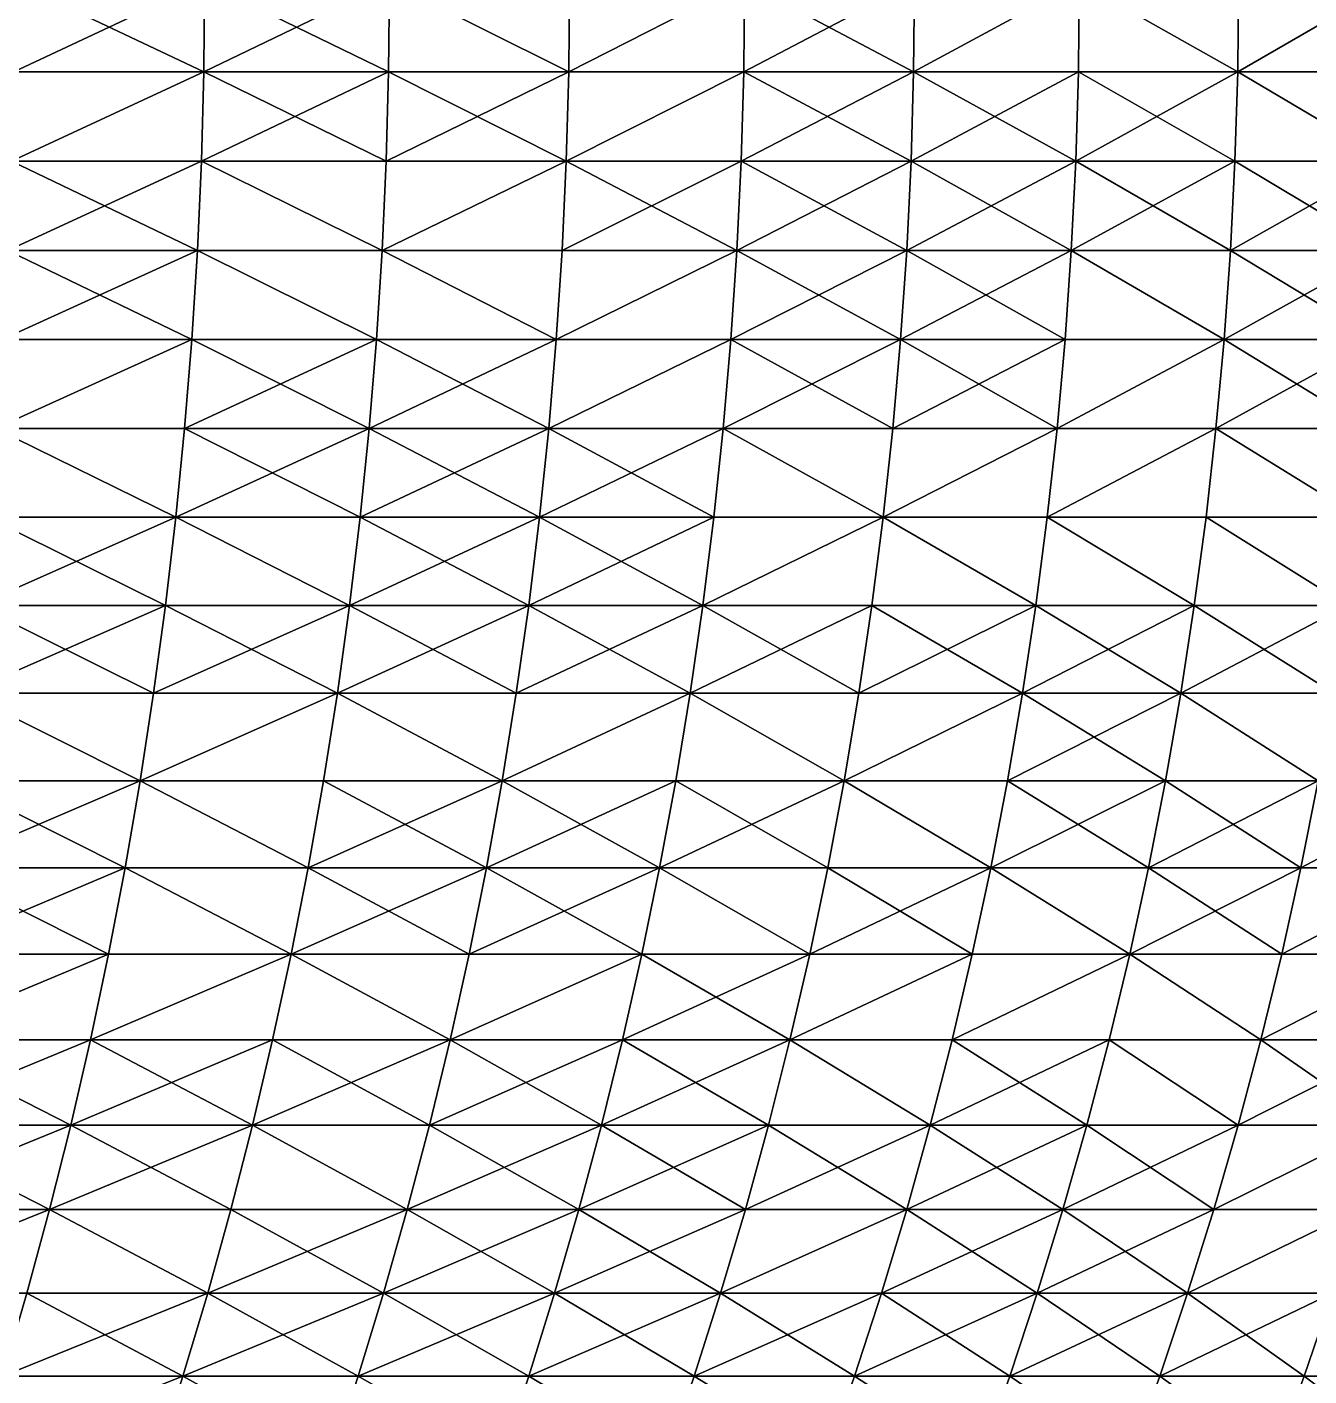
# Model space of a CAD drawing. Header units: millimetres. Extents: x -3250 to 6200, y -3250 to 3250.
# Drawn here: x 5478.5 to 5764.4, y -310.7 to -10 of the extents above; entities that cross this region are included whole.
import ezdxf

# ---------------------------------------------------------------- set-up
doc = ezdxf.new("R2010")
doc.units = ezdxf.units.MM
doc.header["$MEASUREMENT"] = 0
doc.layers.add('MESH_3D', color=2, linetype='CONTINUOUS')

msp = doc.modelspace()

# ---------------------------------------------------------------- linework, layer by layer
at = {"layer": 'MESH_3D'}
for points in [[(5475.59, -19.94, 1082.1), (5475.77, 0, 1081.92), (5517.9, -19.94, 1124.41)], [(5518.08, 0, 25575.77), (5475.59, -19.94, 25617.9), (5517.9, -19.94, 25575.59)], [(5518.08, 0, 25575.77), (5475.77, 0, 25618.08), (5475.59, -19.94, 25617.9)], [(5517.9, -19.94, 1124.41), (5475.77, 0, 1081.92), (5518.08, 0, 1124.23)], [(5517.9, -19.94, 1124.41), (5518.08, 0, 1124.23), (5559.32, 0, 1167.59)], [(5517.9, -19.94, 1124.41), (5559.32, 0, 1167.59), (5559.14, -19.94, 1167.75)], [(5559.14, -19.94, 25532.25), (5518.08, 0, 25575.77), (5517.9, -19.94, 25575.59)], [(5559.32, 0, 25532.41), (5518.08, 0, 25575.77), (5559.14, -19.94, 25532.25)], [(5559.14, -19.94, 1167.75), (5559.32, 0, 1167.59), (5599.29, -19.94, 1212.12)], [(5599.29, -19.94, 25487.88), (5559.32, 0, 25532.41), (5559.14, -19.94, 25532.25)], [(5599.29, -19.94, 1212.12), (5559.32, 0, 1167.59), (5599.47, 0, 1211.95)], [(5599.47, 0, 25488.05), (5559.32, 0, 25532.41), (5599.29, -19.94, 25487.88)], [(5599.29, -19.94, 1212.12), (5599.47, 0, 1211.95), (5638.51, 0, 1257.31)], [(5599.29, -19.94, 1212.12), (5638.51, 0, 1257.31), (5638.32, -19.94, 1257.47)], [(5638.51, 0, 25442.69), (5599.29, -19.94, 25487.88), (5638.32, -19.94, 25442.53)], [(5638.51, 0, 25442.69), (5599.47, 0, 25488.05), (5599.29, -19.94, 25487.88)], [(5638.32, -19.94, 1257.47), (5638.51, 0, 1257.31), (5676.2, -19.94, 1303.78)], [(5676.4, 0, 25396.38), (5638.32, -19.94, 25442.53), (5676.2, -19.94, 25396.22)], [(5676.4, 0, 25396.38), (5638.51, 0, 25442.69), (5638.32, -19.94, 25442.53)], [(5676.2, -19.94, 1303.78), (5638.51, 0, 1257.31), (5676.4, 0, 1303.62)], [(5676.2, -19.94, 1303.78), (5676.4, 0, 1303.62), (5713.12, 0, 1350.87)], [(5676.2, -19.94, 1303.78), (5713.12, 0, 1350.87), (5712.92, -19.94, 1351.02)], [(5713.12, 0, 25349.13), (5676.2, -19.94, 25396.22), (5712.92, -19.94, 25348.98)], [(5713.12, 0, 25349.13), (5676.4, 0, 25396.38), (5676.2, -19.94, 25396.22)], [(5712.92, -19.94, 1351.02), (5713.12, 0, 1350.87), (5748.45, -19.94, 1399.16)], [(5748.45, -19.94, 25300.84), (5713.12, 0, 25349.13), (5712.92, -19.94, 25348.98)], [(5748.45, -19.94, 1399.16), (5713.12, 0, 1350.87), (5748.65, 0, 1399.02)], [(5748.65, 0, 25300.98), (5713.12, 0, 25349.13), (5748.45, -19.94, 25300.84)], [(5748.45, -19.94, 1399.16), (5748.65, 0, 1399.02), (5782.97, 0, 1448.03)], [(5748.45, -19.94, 1399.16), (5782.97, 0, 1448.03), (5782.77, -19.94, 1448.17)], [(5782.97, 0, 25251.97), (5748.65, 0, 25300.98), (5748.45, -19.94, 25300.84)], [(5782.97, 0, 25251.97), (5748.45, -19.94, 25300.84), (5782.77, -19.94, 25251.83)], [(5475.07, -39.88, 1082.63), (5517.9, -19.94, 1124.41), (5517.37, -39.88, 1124.93)], [(5475.59, -19.94, 1082.1), (5517.9, -19.94, 1124.41), (5475.07, -39.88, 1082.63)], [(5517.9, -19.94, 25575.59), (5475.07, -39.88, 25617.37), (5517.37, -39.88, 25575.07)], [(5517.9, -19.94, 25575.59), (5475.59, -19.94, 25617.9), (5475.07, -39.88, 25617.37)], [(5517.9, -19.94, 1124.41), (5558.6, -39.88, 1168.26), (5517.37, -39.88, 1124.93)], [(5559.14, -19.94, 25532.25), (5517.9, -19.94, 25575.59), (5517.37, -39.88, 25575.07)], [(5559.14, -19.94, 25532.25), (5517.37, -39.88, 25575.07), (5558.6, -39.88, 25531.74)], [(5517.9, -19.94, 1124.41), (5559.14, -19.94, 1167.75), (5558.6, -39.88, 1168.26)], [(5559.14, -19.94, 1167.75), (5598.73, -39.88, 1212.61), (5558.6, -39.88, 1168.26)], [(5599.29, -19.94, 25487.88), (5558.6, -39.88, 25531.74), (5598.73, -39.88, 25487.39)], [(5599.29, -19.94, 25487.88), (5559.14, -19.94, 25532.25), (5558.6, -39.88, 25531.74)], [(5559.14, -19.94, 1167.75), (5599.29, -19.94, 1212.12), (5598.73, -39.88, 1212.61)], [(5598.73, -39.88, 1212.61), (5638.32, -19.94, 1257.47), (5637.74, -39.88, 1257.95)], [(5599.29, -19.94, 1212.12), (5638.32, -19.94, 1257.47), (5598.73, -39.88, 1212.61)], [(5638.32, -19.94, 25442.53), (5598.73, -39.88, 25487.39), (5637.74, -39.88, 25442.05)], [(5638.32, -19.94, 25442.53), (5599.29, -19.94, 25487.88), (5598.73, -39.88, 25487.39)], [(5638.32, -19.94, 1257.47), (5675.62, -39.88, 1304.24), (5637.74, -39.88, 1257.95)], [(5676.2, -19.94, 25396.22), (5638.32, -19.94, 25442.53), (5637.74, -39.88, 25442.05)], [(5676.2, -19.94, 25396.22), (5637.74, -39.88, 25442.05), (5675.62, -39.88, 25395.76)], [(5638.32, -19.94, 1257.47), (5676.2, -19.94, 1303.78), (5675.62, -39.88, 1304.24)], [(5676.2, -19.94, 1303.78), (5712.33, -39.88, 1351.47), (5675.62, -39.88, 1304.24)], [(5712.92, -19.94, 25348.98), (5675.62, -39.88, 25395.76), (5712.33, -39.88, 25348.53)], [(5712.92, -19.94, 25348.98), (5676.2, -19.94, 25396.22), (5675.62, -39.88, 25395.76)], [(5676.2, -19.94, 1303.78), (5712.92, -19.94, 1351.02), (5712.33, -39.88, 1351.47)], [(5712.92, -19.94, 1351.02), (5747.84, -39.88, 1399.6), (5712.33, -39.88, 1351.47)], [(5748.45, -19.94, 25300.84), (5712.92, -19.94, 25348.98), (5712.33, -39.88, 25348.53)], [(5748.45, -19.94, 25300.84), (5712.33, -39.88, 25348.53), (5747.84, -39.88, 25300.4)], [(5712.92, -19.94, 1351.02), (5748.45, -19.94, 1399.16), (5747.84, -39.88, 1399.6)], [(5748.45, -19.94, 1399.16), (5782.15, -39.88, 1448.59), (5747.84, -39.88, 1399.6)], [(5782.15, -39.88, 25251.41), (5748.45, -19.94, 25300.84), (5747.84, -39.88, 25300.4)], [(5748.45, -19.94, 1399.16), (5782.77, -19.94, 1448.17), (5782.15, -39.88, 1448.59)], [(5782.77, -19.94, 25251.83), (5748.45, -19.94, 25300.84), (5782.15, -39.88, 25251.41)], [(5475.07, -39.88, 1082.63), (5516.48, -59.78, 1125.79), (5474.21, -59.78, 1083.52)], [(5517.37, -39.88, 25575.07), (5474.21, -59.78, 25616.48), (5516.48, -59.78, 25574.21)], [(5517.37, -39.88, 25575.07), (5475.07, -39.88, 25617.37), (5474.21, -59.78, 25616.48)], [(5475.07, -39.88, 1082.63), (5517.37, -39.88, 1124.93), (5516.48, -59.78, 1125.79)], [(5517.37, -39.88, 1124.93), (5557.68, -59.78, 1169.11), (5516.48, -59.78, 1125.79)], [(5557.68, -59.78, 25530.89), (5517.37, -39.88, 25575.07), (5516.48, -59.78, 25574.21)], [(5517.37, -39.88, 1124.93), (5558.6, -39.88, 1168.26), (5557.68, -59.78, 1169.11)], [(5558.6, -39.88, 25531.74), (5517.37, -39.88, 25575.07), (5557.68, -59.78, 25530.89)], [(5557.68, -59.78, 1169.11), (5598.73, -39.88, 1212.61), (5597.8, -59.78, 1213.43)], [(5558.6, -39.88, 1168.26), (5598.73, -39.88, 1212.61), (5557.68, -59.78, 1169.11)], [(5598.73, -39.88, 25487.39), (5557.68, -59.78, 25530.89), (5597.8, -59.78, 25486.57)], [(5598.73, -39.88, 25487.39), (5558.6, -39.88, 25531.74), (5557.68, -59.78, 25530.89)], [(5598.73, -39.88, 1212.61), (5636.79, -59.78, 1258.75), (5597.8, -59.78, 1213.43)], [(5637.74, -39.88, 25442.05), (5598.73, -39.88, 25487.39), (5597.8, -59.78, 25486.57)], [(5637.74, -39.88, 25442.05), (5597.8, -59.78, 25486.57), (5636.79, -59.78, 25441.25)], [(5598.73, -39.88, 1212.61), (5637.74, -39.88, 1257.95), (5636.79, -59.78, 1258.75)], [(5637.74, -39.88, 1257.95), (5674.65, -59.78, 1305.02), (5636.79, -59.78, 1258.75)], [(5675.62, -39.88, 25395.76), (5636.79, -59.78, 25441.25), (5674.65, -59.78, 25394.98)], [(5675.62, -39.88, 25395.76), (5637.74, -39.88, 25442.05), (5636.79, -59.78, 25441.25)], [(5637.74, -39.88, 1257.95), (5675.62, -39.88, 1304.24), (5674.65, -59.78, 1305.02)], [(5674.65, -59.78, 1305.02), (5712.33, -39.88, 1351.47), (5711.33, -59.78, 1352.22)], [(5675.62, -39.88, 1304.24), (5712.33, -39.88, 1351.47), (5674.65, -59.78, 1305.02)], [(5711.33, -59.78, 25347.78), (5675.62, -39.88, 25395.76), (5674.65, -59.78, 25394.98)], [(5712.33, -39.88, 25348.53), (5675.62, -39.88, 25395.76), (5711.33, -59.78, 25347.78)], [(5711.33, -59.78, 1352.22), (5747.84, -39.88, 1399.6), (5746.83, -59.78, 1400.32)], [(5712.33, -39.88, 1351.47), (5747.84, -39.88, 1399.6), (5711.33, -59.78, 1352.22)], [(5746.83, -59.78, 25299.68), (5712.33, -39.88, 25348.53), (5711.33, -59.78, 25347.78)], [(5747.84, -39.88, 25300.4), (5712.33, -39.88, 25348.53), (5746.83, -59.78, 25299.68)], [(5747.84, -39.88, 1399.6), (5781.12, -59.78, 1449.29), (5746.83, -59.78, 1400.32)], [(5782.15, -39.88, 25251.41), (5746.83, -59.78, 25299.68), (5781.12, -59.78, 25250.71)], [(5782.15, -39.88, 25251.41), (5747.84, -39.88, 25300.4), (5746.83, -59.78, 25299.68)], [(5747.84, -39.88, 1399.6), (5782.15, -39.88, 1448.59), (5781.12, -59.78, 1449.29)], [(5472.99, -79.65, 1084.77), (5516.48, -59.78, 1125.79), (5515.23, -79.65, 1127.01)], [(5474.21, -59.78, 1083.52), (5516.48, -59.78, 1125.79), (5472.99, -79.65, 1084.77)], [(5515.23, -79.65, 25572.99), (5474.21, -59.78, 25616.48), (5472.99, -79.65, 25615.23)], [(5516.48, -59.78, 25574.21), (5474.21, -59.78, 25616.48), (5515.23, -79.65, 25572.99)], [(5516.48, -59.78, 1125.79), (5556.41, -79.65, 1170.29), (5515.23, -79.65, 1127.01)], [(5556.41, -79.65, 25529.71), (5516.48, -59.78, 25574.21), (5515.23, -79.65, 25572.99)], [(5516.48, -59.78, 1125.79), (5557.68, -59.78, 1169.11), (5556.41, -79.65, 1170.29)], [(5557.68, -59.78, 25530.89), (5516.48, -59.78, 25574.21), (5556.41, -79.65, 25529.71)], [(5557.68, -59.78, 1169.11), (5596.49, -79.65, 1214.58), (5556.41, -79.65, 1170.29)], [(5596.49, -79.65, 25485.42), (5557.68, -59.78, 25530.89), (5556.41, -79.65, 25529.71)], [(5557.68, -59.78, 1169.11), (5597.8, -59.78, 1213.43), (5596.49, -79.65, 1214.58)], [(5597.8, -59.78, 25486.57), (5557.68, -59.78, 25530.89), (5596.49, -79.65, 25485.42)], [(5596.49, -79.65, 1214.58), (5636.79, -59.78, 1258.75), (5635.46, -79.65, 1259.87)], [(5597.8, -59.78, 1213.43), (5636.79, -59.78, 1258.75), (5596.49, -79.65, 1214.58)], [(5636.79, -59.78, 25441.25), (5596.49, -79.65, 25485.42), (5635.46, -79.65, 25440.13)], [(5636.79, -59.78, 25441.25), (5597.8, -59.78, 25486.57), (5596.49, -79.65, 25485.42)], [(5636.79, -59.78, 1258.75), (5673.29, -79.65, 1306.1), (5635.46, -79.65, 1259.87)], [(5674.65, -59.78, 25394.98), (5636.79, -59.78, 25441.25), (5635.46, -79.65, 25440.13)], [(5674.65, -59.78, 25394.98), (5635.46, -79.65, 25440.13), (5673.29, -79.65, 25393.9)], [(5636.79, -59.78, 1258.75), (5674.65, -59.78, 1305.02), (5673.29, -79.65, 1306.1)], [(5673.29, -79.65, 1306.1), (5711.33, -59.78, 1352.22), (5709.95, -79.65, 1353.27)], [(5674.65, -59.78, 1305.02), (5711.33, -59.78, 1352.22), (5673.29, -79.65, 1306.1)], [(5709.95, -79.65, 25346.73), (5674.65, -59.78, 25394.98), (5673.29, -79.65, 25393.9)], [(5711.33, -59.78, 25347.78), (5674.65, -59.78, 25394.98), (5709.95, -79.65, 25346.73)], [(5711.33, -59.78, 1352.22), (5745.42, -79.65, 1401.34), (5709.95, -79.65, 1353.27)], [(5745.42, -79.65, 25298.66), (5711.33, -59.78, 25347.78), (5709.95, -79.65, 25346.73)], [(5711.33, -59.78, 1352.22), (5746.83, -59.78, 1400.32), (5745.42, -79.65, 1401.34)], [(5746.83, -59.78, 25299.68), (5711.33, -59.78, 25347.78), (5745.42, -79.65, 25298.66)], [(5746.83, -59.78, 1400.32), (5779.69, -79.65, 1450.27), (5745.42, -79.65, 1401.34)], [(5781.12, -59.78, 25250.71), (5746.83, -59.78, 25299.68), (5745.42, -79.65, 25298.66)], [(5781.12, -59.78, 25250.71), (5745.42, -79.65, 25298.66), (5779.69, -79.65, 25249.73)], [(5746.83, -59.78, 1400.32), (5781.12, -59.78, 1449.29), (5779.69, -79.65, 1450.27)], [(5471.43, -99.47, 1086.36), (5515.23, -79.65, 1127.01), (5513.64, -99.47, 1128.57)], [(5472.99, -79.65, 1084.77), (5515.23, -79.65, 1127.01), (5471.43, -99.47, 1086.36)], [(5515.23, -79.65, 25572.99), (5471.43, -99.47, 25613.64), (5513.64, -99.47, 25571.43)], [(5515.23, -79.65, 25572.99), (5472.99, -79.65, 25615.23), (5471.43, -99.47, 25613.64)], [(5515.23, -79.65, 1127.01), (5554.77, -99.47, 1171.81), (5513.64, -99.47, 1128.57)], [(5556.41, -79.65, 25529.71), (5515.23, -79.65, 25572.99), (5513.64, -99.47, 25571.43)], [(5556.41, -79.65, 25529.71), (5513.64, -99.47, 25571.43), (5554.77, -99.47, 25528.19)], [(5515.23, -79.65, 1127.01), (5556.41, -79.65, 1170.29), (5554.77, -99.47, 1171.81)], [(5556.41, -79.65, 1170.29), (5594.82, -99.47, 1216.06), (5554.77, -99.47, 1171.81)], [(5596.49, -79.65, 25485.42), (5556.41, -79.65, 25529.71), (5554.77, -99.47, 25528.19)], [(5596.49, -79.65, 25485.42), (5554.77, -99.47, 25528.19), (5594.82, -99.47, 25483.94)], [(5556.41, -79.65, 1170.29), (5596.49, -79.65, 1214.58), (5594.82, -99.47, 1216.06)], [(5594.82, -99.47, 1216.06), (5635.46, -79.65, 1259.87), (5633.75, -99.47, 1261.3)], [(5596.49, -79.65, 1214.58), (5635.46, -79.65, 1259.87), (5594.82, -99.47, 1216.06)], [(5635.46, -79.65, 25440.13), (5594.82, -99.47, 25483.94), (5633.75, -99.47, 25438.7)], [(5635.46, -79.65, 25440.13), (5596.49, -79.65, 25485.42), (5594.82, -99.47, 25483.94)], [(5635.46, -79.65, 1259.87), (5671.54, -99.47, 1307.5), (5633.75, -99.47, 1261.3)], [(5673.29, -79.65, 25393.9), (5633.75, -99.47, 25438.7), (5671.54, -99.47, 25392.5)], [(5673.29, -79.65, 25393.9), (5635.46, -79.65, 25440.13), (5633.75, -99.47, 25438.7)], [(5635.46, -79.65, 1259.87), (5673.29, -79.65, 1306.1), (5671.54, -99.47, 1307.5)], [(5673.29, -79.65, 1306.1), (5708.17, -99.47, 1354.62), (5671.54, -99.47, 1307.5)], [(5709.95, -79.65, 25346.73), (5671.54, -99.47, 25392.5), (5708.17, -99.47, 25345.38)], [(5709.95, -79.65, 25346.73), (5673.29, -79.65, 25393.9), (5671.54, -99.47, 25392.5)], [(5673.29, -79.65, 1306.1), (5709.95, -79.65, 1353.27), (5708.17, -99.47, 1354.62)], [(5708.17, -99.47, 1354.62), (5745.42, -79.65, 1401.34), (5743.61, -99.47, 1402.64)], [(5709.95, -79.65, 1353.27), (5745.42, -79.65, 1401.34), (5708.17, -99.47, 1354.62)], [(5745.42, -79.65, 25298.66), (5708.17, -99.47, 25345.38), (5743.61, -99.47, 25297.36)], [(5745.42, -79.65, 25298.66), (5709.95, -79.65, 25346.73), (5708.17, -99.47, 25345.38)], [(5745.42, -79.65, 1401.34), (5777.84, -99.47, 1451.53), (5743.61, -99.47, 1402.64)], [(5779.69, -79.65, 25249.73), (5745.42, -79.65, 25298.66), (5743.61, -99.47, 25297.36)], [(5779.69, -79.65, 25249.73), (5743.61, -99.47, 25297.36), (5777.84, -99.47, 25248.47)], [(5745.42, -79.65, 1401.34), (5779.69, -79.65, 1450.27), (5777.84, -99.47, 1451.53)], [(5471.43, -99.47, 1086.36), (5511.68, -119.23, 1130.47), (5469.53, -119.23, 1088.32)], [(5511.68, -119.23, 25569.53), (5471.43, -99.47, 25613.64), (5469.53, -119.23, 25611.68)], [(5471.43, -99.47, 1086.36), (5513.64, -99.47, 1128.57), (5511.68, -119.23, 1130.47)], [(5513.64, -99.47, 25571.43), (5471.43, -99.47, 25613.64), (5511.68, -119.23, 25569.53)], [(5513.64, -99.47, 1128.57), (5552.77, -119.23, 1173.66), (5511.68, -119.23, 1130.47)], [(5554.77, -99.47, 25528.19), (5511.68, -119.23, 25569.53), (5552.77, -119.23, 25526.34)], [(5554.77, -99.47, 25528.19), (5513.64, -99.47, 25571.43), (5511.68, -119.23, 25569.53)], [(5513.64, -99.47, 1128.57), (5554.77, -99.47, 1171.81), (5552.77, -119.23, 1173.66)], [(5552.77, -119.23, 1173.66), (5594.82, -99.47, 1216.06), (5592.78, -119.23, 1217.87)], [(5554.77, -99.47, 1171.81), (5594.82, -99.47, 1216.06), (5552.77, -119.23, 1173.66)], [(5592.78, -119.23, 25482.13), (5554.77, -99.47, 25528.19), (5552.77, -119.23, 25526.34)], [(5594.82, -99.47, 25483.94), (5554.77, -99.47, 25528.19), (5592.78, -119.23, 25482.13)], [(5594.82, -99.47, 1216.06), (5631.66, -119.23, 1263.05), (5592.78, -119.23, 1217.87)], [(5633.75, -99.47, 25438.7), (5594.82, -99.47, 25483.94), (5592.78, -119.23, 25482.13)], [(5633.75, -99.47, 25438.7), (5592.78, -119.23, 25482.13), (5631.66, -119.23, 25436.95)], [(5594.82, -99.47, 1216.06), (5633.75, -99.47, 1261.3), (5631.66, -119.23, 1263.05)], [(5633.75, -99.47, 1261.3), (5669.41, -119.23, 1309.2), (5631.66, -119.23, 1263.05)], [(5669.41, -119.23, 25390.8), (5633.75, -99.47, 25438.7), (5631.66, -119.23, 25436.95)], [(5633.75, -99.47, 1261.3), (5671.54, -99.47, 1307.5), (5669.41, -119.23, 1309.2)], [(5671.54, -99.47, 25392.5), (5633.75, -99.47, 25438.7), (5669.41, -119.23, 25390.8)], [(5669.41, -119.23, 1309.2), (5708.17, -99.47, 1354.62), (5706, -119.23, 1356.26)], [(5671.54, -99.47, 1307.5), (5708.17, -99.47, 1354.62), (5669.41, -119.23, 1309.2)], [(5708.17, -99.47, 25345.38), (5669.41, -119.23, 25390.8), (5706, -119.23, 25343.74)], [(5708.17, -99.47, 25345.38), (5671.54, -99.47, 25392.5), (5669.41, -119.23, 25390.8)], [(5706, -119.23, 1356.26), (5743.61, -99.47, 1402.64), (5741.4, -119.23, 1404.23)], [(5708.17, -99.47, 1354.62), (5743.61, -99.47, 1402.64), (5706, -119.23, 1356.26)], [(5743.61, -99.47, 25297.36), (5708.17, -99.47, 25345.38), (5706, -119.23, 25343.74)], [(5743.61, -99.47, 25297.36), (5706, -119.23, 25343.74), (5741.4, -119.23, 25295.77)], [(5743.61, -99.47, 1402.64), (5775.59, -119.23, 1453.07), (5741.4, -119.23, 1404.23)], [(5775.59, -119.23, 25246.93), (5743.61, -99.47, 25297.36), (5741.4, -119.23, 25295.77)], [(5743.61, -99.47, 1402.64), (5777.84, -99.47, 1451.53), (5775.59, -119.23, 1453.07)], [(5777.84, -99.47, 25248.47), (5743.61, -99.47, 25297.36), (5775.59, -119.23, 25246.93)], [(5469.53, -119.23, 1088.32), (5509.38, -138.92, 1132.72), (5467.28, -138.92, 1090.62)], [(5511.68, -119.23, 25569.53), (5469.53, -119.23, 25611.68), (5467.28, -138.92, 25609.38)], [(5511.68, -119.23, 25569.53), (5467.28, -138.92, 25609.38), (5509.38, -138.92, 25567.28)], [(5469.53, -119.23, 1088.32), (5511.68, -119.23, 1130.47), (5509.38, -138.92, 1132.72)], [(5511.68, -119.23, 1130.47), (5550.42, -138.92, 1175.85), (5509.38, -138.92, 1132.72)], [(5550.42, -138.92, 25524.15), (5511.68, -119.23, 25569.53), (5509.38, -138.92, 25567.28)], [(5511.68, -119.23, 1130.47), (5552.77, -119.23, 1173.66), (5550.42, -138.92, 1175.85)], [(5552.77, -119.23, 25526.34), (5511.68, -119.23, 25569.53), (5550.42, -138.92, 25524.15)], [(5552.77, -119.23, 1173.66), (5590.36, -138.92, 1220), (5550.42, -138.92, 1175.85)], [(5592.78, -119.23, 25482.13), (5552.77, -119.23, 25526.34), (5550.42, -138.92, 25524.15)], [(5592.78, -119.23, 25482.13), (5550.42, -138.92, 25524.15), (5590.36, -138.92, 25480)], [(5552.77, -119.23, 1173.66), (5592.78, -119.23, 1217.87), (5590.36, -138.92, 1220)], [(5590.36, -138.92, 1220), (5631.66, -119.23, 1263.05), (5629.2, -138.92, 1265.12)], [(5592.78, -119.23, 1217.87), (5631.66, -119.23, 1263.05), (5590.36, -138.92, 1220)], [(5629.2, -138.92, 25434.88), (5592.78, -119.23, 25482.13), (5590.36, -138.92, 25480)], [(5631.66, -119.23, 25436.95), (5592.78, -119.23, 25482.13), (5629.2, -138.92, 25434.88)], [(5629.2, -138.92, 1265.12), (5669.41, -119.23, 1309.2), (5666.89, -138.92, 1311.2)], [(5631.66, -119.23, 1263.05), (5669.41, -119.23, 1309.2), (5629.2, -138.92, 1265.12)], [(5669.41, -119.23, 25390.8), (5631.66, -119.23, 25436.95), (5629.2, -138.92, 25434.88)], [(5669.41, -119.23, 25390.8), (5629.2, -138.92, 25434.88), (5666.89, -138.92, 25388.8)], [(5669.41, -119.23, 1309.2), (5703.43, -138.92, 1358.21), (5666.89, -138.92, 1311.2)], [(5703.43, -138.92, 25341.79), (5669.41, -119.23, 25390.8), (5666.89, -138.92, 25388.8)], [(5669.41, -119.23, 1309.2), (5706, -119.23, 1356.26), (5703.43, -138.92, 1358.21)], [(5706, -119.23, 25343.74), (5669.41, -119.23, 25390.8), (5703.43, -138.92, 25341.79)], [(5706, -119.23, 1356.26), (5738.78, -138.92, 1406.11), (5703.43, -138.92, 1358.21)], [(5738.78, -138.92, 25293.89), (5706, -119.23, 25343.74), (5703.43, -138.92, 25341.79)], [(5706, -119.23, 1356.26), (5741.4, -119.23, 1404.23), (5738.78, -138.92, 1406.11)], [(5741.4, -119.23, 25295.77), (5706, -119.23, 25343.74), (5738.78, -138.92, 25293.89)], [(5741.4, -119.23, 1404.23), (5772.93, -138.92, 1454.88), (5738.78, -138.92, 1406.11)], [(5772.93, -138.92, 25245.12), (5741.4, -119.23, 25295.77), (5738.78, -138.92, 25293.89)], [(5741.4, -119.23, 1404.23), (5775.59, -119.23, 1453.07), (5772.93, -138.92, 1454.88)], [(5775.59, -119.23, 25246.93), (5741.4, -119.23, 25295.77), (5772.93, -138.92, 25245.12)], [(5467.28, -138.92, 1090.62), (5506.73, -158.52, 1135.31), (5464.69, -158.52, 1093.27)], [(5509.38, -138.92, 25567.28), (5467.28, -138.92, 25609.38), (5464.69, -158.52, 25606.73)], [(5509.38, -138.92, 25567.28), (5464.69, -158.52, 25606.73), (5506.73, -158.52, 25564.69)], [(5467.28, -138.92, 1090.62), (5509.38, -138.92, 1132.72), (5506.73, -158.52, 1135.31)], [(5509.38, -138.92, 1132.72), (5547.7, -158.52, 1178.37), (5506.73, -158.52, 1135.31)], [(5550.42, -138.92, 25524.15), (5509.38, -138.92, 25567.28), (5506.73, -158.52, 25564.69)], [(5550.42, -138.92, 25524.15), (5506.73, -158.52, 25564.69), (5547.7, -158.52, 25521.63)], [(5509.38, -138.92, 1132.72), (5550.42, -138.92, 1175.85), (5547.7, -158.52, 1178.37)], [(5550.42, -138.92, 1175.85), (5587.58, -158.52, 1222.45), (5547.7, -158.52, 1178.37)], [(5590.36, -138.92, 25480), (5550.42, -138.92, 25524.15), (5547.7, -158.52, 25521.63)], [(5590.36, -138.92, 25480), (5547.7, -158.52, 25521.63), (5587.58, -158.52, 25477.55)], [(5550.42, -138.92, 1175.85), (5590.36, -138.92, 1220), (5587.58, -158.52, 1222.45)], [(5590.36, -138.92, 1220), (5626.36, -158.52, 1267.51), (5587.58, -158.52, 1222.45)], [(5629.2, -138.92, 25434.88), (5587.58, -158.52, 25477.55), (5626.36, -158.52, 25432.49)], [(5629.2, -138.92, 25434.88), (5590.36, -138.92, 25480), (5587.58, -158.52, 25477.55)], [(5590.36, -138.92, 1220), (5629.2, -138.92, 1265.12), (5626.36, -158.52, 1267.51)], [(5629.2, -138.92, 1265.12), (5663.99, -158.52, 1313.51), (5626.36, -158.52, 1267.51)], [(5666.89, -138.92, 25388.8), (5629.2, -138.92, 25434.88), (5626.36, -158.52, 25432.49)], [(5666.89, -138.92, 25388.8), (5626.36, -158.52, 25432.49), (5663.99, -158.52, 25386.49)], [(5629.2, -138.92, 1265.12), (5666.89, -138.92, 1311.2), (5663.99, -158.52, 1313.51)], [(5666.89, -138.92, 1311.2), (5700.47, -158.52, 1360.45), (5663.99, -158.52, 1313.51)], [(5703.43, -138.92, 25341.79), (5666.89, -138.92, 25388.8), (5663.99, -158.52, 25386.49)], [(5703.43, -138.92, 25341.79), (5663.99, -158.52, 25386.49), (5700.47, -158.52, 25339.55)], [(5666.89, -138.92, 1311.2), (5703.43, -138.92, 1358.21), (5700.47, -158.52, 1360.45)], [(5703.43, -138.92, 1358.21), (5735.77, -158.52, 1408.27), (5700.47, -158.52, 1360.45)], [(5738.78, -138.92, 25293.89), (5703.43, -138.92, 25341.79), (5700.47, -158.52, 25339.55)], [(5738.78, -138.92, 25293.89), (5700.47, -158.52, 25339.55), (5735.77, -158.52, 25291.73)], [(5703.43, -138.92, 1358.21), (5738.78, -138.92, 1406.11), (5735.77, -158.52, 1408.27)], [(5738.78, -138.92, 1406.11), (5769.87, -158.52, 1456.97), (5735.77, -158.52, 1408.27)], [(5772.93, -138.92, 25245.12), (5735.77, -158.52, 25291.73), (5769.87, -158.52, 25243.03)], [(5772.93, -138.92, 25245.12), (5738.78, -138.92, 25293.89), (5735.77, -158.52, 25291.73)], [(5738.78, -138.92, 1406.11), (5772.93, -138.92, 1454.88), (5769.87, -158.52, 1456.97)], [(5464.69, -158.52, 1093.27), (5503.72, -178.02, 1138.24), (5461.76, -178.02, 1096.28)], [(5503.72, -178.02, 25561.76), (5464.69, -158.52, 25606.73), (5461.76, -178.02, 25603.72)], [(5464.69, -158.52, 1093.27), (5506.73, -158.52, 1135.31), (5503.72, -178.02, 1138.24)], [(5506.73, -158.52, 25564.69), (5464.69, -158.52, 25606.73), (5503.72, -178.02, 25561.76)], [(5503.72, -178.02, 1138.24), (5547.7, -158.52, 1178.37), (5544.62, -178.02, 1181.23)], [(5506.73, -158.52, 1135.31), (5547.7, -158.52, 1178.37), (5503.72, -178.02, 1138.24)], [(5547.7, -158.52, 25521.63), (5506.73, -158.52, 25564.69), (5503.72, -178.02, 25561.76)], [(5547.7, -158.52, 25521.63), (5503.72, -178.02, 25561.76), (5544.62, -178.02, 25518.77)], [(5547.7, -158.52, 1178.37), (5584.44, -178.02, 1225.23), (5544.62, -178.02, 1181.23)], [(5584.44, -178.02, 25474.77), (5547.7, -158.52, 25521.63), (5544.62, -178.02, 25518.77)], [(5547.7, -158.52, 1178.37), (5587.58, -158.52, 1222.45), (5584.44, -178.02, 1225.23)], [(5587.58, -158.52, 25477.55), (5547.7, -158.52, 25521.63), (5584.44, -178.02, 25474.77)], [(5584.44, -178.02, 1225.23), (5626.36, -158.52, 1267.51), (5623.14, -178.02, 1270.2)], [(5587.58, -158.52, 1222.45), (5626.36, -158.52, 1267.51), (5584.44, -178.02, 1225.23)], [(5626.36, -158.52, 25432.49), (5584.44, -178.02, 25474.77), (5623.14, -178.02, 25429.8)], [(5626.36, -158.52, 25432.49), (5587.58, -158.52, 25477.55), (5584.44, -178.02, 25474.77)], [(5626.36, -158.52, 1267.51), (5660.71, -178.02, 1316.13), (5623.14, -178.02, 1270.2)], [(5660.71, -178.02, 25383.87), (5626.36, -158.52, 25432.49), (5623.14, -178.02, 25429.8)], [(5626.36, -158.52, 1267.51), (5663.99, -158.52, 1313.51), (5660.71, -178.02, 1316.13)], [(5663.99, -158.52, 25386.49), (5626.36, -158.52, 25432.49), (5660.71, -178.02, 25383.87)], [(5660.71, -178.02, 1316.13), (5700.47, -158.52, 1360.45), (5697.13, -178.02, 1362.98)], [(5663.99, -158.52, 1313.51), (5700.47, -158.52, 1360.45), (5660.71, -178.02, 1316.13)], [(5700.47, -158.52, 25339.55), (5663.99, -158.52, 25386.49), (5660.71, -178.02, 25383.87)], [(5700.47, -158.52, 25339.55), (5660.71, -178.02, 25383.87), (5697.13, -178.02, 25337.02)], [(5697.13, -178.02, 1362.98), (5735.77, -158.52, 1408.27), (5732.37, -178.02, 1410.72)], [(5700.47, -158.52, 1360.45), (5735.77, -158.52, 1408.27), (5697.13, -178.02, 1362.98)], [(5732.37, -178.02, 25289.28), (5700.47, -158.52, 25339.55), (5697.13, -178.02, 25337.02)], [(5735.77, -158.52, 25291.73), (5700.47, -158.52, 25339.55), (5732.37, -178.02, 25289.28)], [(5735.77, -158.52, 1408.27), (5766.4, -178.02, 1459.33), (5732.37, -178.02, 1410.72)], [(5766.4, -178.02, 25240.67), (5735.77, -158.52, 25291.73), (5732.37, -178.02, 25289.28)], [(5735.77, -158.52, 1408.27), (5769.87, -158.52, 1456.97), (5766.4, -178.02, 1459.33)], [(5769.87, -158.52, 25243.03), (5735.77, -158.52, 25291.73), (5766.4, -178.02, 25240.67)], [(5461.76, -178.02, 1096.28), (5500.37, -197.41, 1141.5), (5458.5, -197.41, 1099.63)], [(5503.72, -178.02, 25561.76), (5461.76, -178.02, 25603.72), (5458.5, -197.41, 25600.37)], [(5503.72, -178.02, 25561.76), (5458.5, -197.41, 25600.37), (5500.37, -197.41, 25558.5)], [(5461.76, -178.02, 1096.28), (5503.72, -178.02, 1138.24), (5500.37, -197.41, 1141.5)], [(5503.72, -178.02, 1138.24), (5541.19, -197.41, 1184.41), (5500.37, -197.41, 1141.5)], [(5541.19, -197.41, 25515.59), (5503.72, -178.02, 25561.76), (5500.37, -197.41, 25558.5)], [(5503.72, -178.02, 1138.24), (5544.62, -178.02, 1181.23), (5541.19, -197.41, 1184.41)], [(5544.62, -178.02, 25518.77), (5503.72, -178.02, 25561.76), (5541.19, -197.41, 25515.59)], [(5544.62, -178.02, 1181.23), (5580.93, -197.41, 1228.32), (5541.19, -197.41, 1184.41)], [(5584.44, -178.02, 25474.77), (5544.62, -178.02, 25518.77), (5541.19, -197.41, 25515.59)], [(5584.44, -178.02, 25474.77), (5541.19, -197.41, 25515.59), (5580.93, -197.41, 25471.68)], [(5544.62, -178.02, 1181.23), (5584.44, -178.02, 1225.23), (5580.93, -197.41, 1228.32)], [(5584.44, -178.02, 1225.23), (5619.56, -197.41, 1273.21), (5580.93, -197.41, 1228.32)], [(5623.14, -178.02, 25429.8), (5580.93, -197.41, 25471.68), (5619.56, -197.41, 25426.79)], [(5623.14, -178.02, 25429.8), (5584.44, -178.02, 25474.77), (5580.93, -197.41, 25471.68)], [(5584.44, -178.02, 1225.23), (5623.14, -178.02, 1270.2), (5619.56, -197.41, 1273.21)], [(5623.14, -178.02, 1270.2), (5657.05, -197.41, 1319.05), (5619.56, -197.41, 1273.21)], [(5660.71, -178.02, 25383.87), (5623.14, -178.02, 25429.8), (5619.56, -197.41, 25426.79)], [(5660.71, -178.02, 25383.87), (5619.56, -197.41, 25426.79), (5657.05, -197.41, 25380.95)], [(5623.14, -178.02, 1270.2), (5660.71, -178.02, 1316.13), (5657.05, -197.41, 1319.05)], [(5660.71, -178.02, 1316.13), (5693.4, -197.41, 1365.81), (5657.05, -197.41, 1319.05)], [(5693.4, -197.41, 25334.19), (5660.71, -178.02, 25383.87), (5657.05, -197.41, 25380.95)], [(5660.71, -178.02, 1316.13), (5697.13, -178.02, 1362.98), (5693.4, -197.41, 1365.81)], [(5697.13, -178.02, 25337.02), (5660.71, -178.02, 25383.87), (5693.4, -197.41, 25334.19)], [(5697.13, -178.02, 1362.98), (5728.57, -197.41, 1413.46), (5693.4, -197.41, 1365.81)], [(5732.37, -178.02, 25289.28), (5697.13, -178.02, 25337.02), (5693.4, -197.41, 25334.19)], [(5732.37, -178.02, 25289.28), (5693.4, -197.41, 25334.19), (5728.57, -197.41, 25286.54)], [(5697.13, -178.02, 1362.98), (5732.37, -178.02, 1410.72), (5728.57, -197.41, 1413.46)], [(5732.37, -178.02, 1410.72), (5762.53, -197.41, 1461.97), (5728.57, -197.41, 1413.46)], [(5766.4, -178.02, 25240.67), (5732.37, -178.02, 25289.28), (5728.57, -197.41, 25286.54)], [(5766.4, -178.02, 25240.67), (5728.57, -197.41, 25286.54), (5762.53, -197.41, 25238.03)], [(5732.37, -178.02, 1410.72), (5766.4, -178.02, 1459.33), (5762.53, -197.41, 1461.97)], [(5766.4, -178.02, 1459.33), (5795.28, -197.41, 1511.31), (5762.53, -197.41, 1461.97)], [(5799.21, -178.02, 25191.23), (5762.53, -197.41, 25238.03), (5795.28, -197.41, 25188.69)], [(5799.21, -178.02, 25191.23), (5766.4, -178.02, 25240.67), (5762.53, -197.41, 25238.03)], [(5458.5, -197.41, 1099.63), (5496.68, -216.67, 1145.11), (5454.89, -216.67, 1103.32)], [(5500.37, -197.41, 25558.5), (5458.5, -197.41, 25600.37), (5454.89, -216.67, 25596.68)], [(5500.37, -197.41, 25558.5), (5454.89, -216.67, 25596.68), (5496.68, -216.67, 25554.89)], [(5458.5, -197.41, 1099.63), (5500.37, -197.41, 1141.5), (5496.68, -216.67, 1145.11)], [(5500.37, -197.41, 1141.5), (5537.41, -216.67, 1187.92), (5496.68, -216.67, 1145.11)], [(5537.41, -216.67, 25512.08), (5500.37, -197.41, 25558.5), (5496.68, -216.67, 25554.89)], [(5500.37, -197.41, 1141.5), (5541.19, -197.41, 1184.41), (5537.41, -216.67, 1187.92)], [(5541.19, -197.41, 25515.59), (5500.37, -197.41, 25558.5), (5537.41, -216.67, 25512.08)], [(5541.19, -197.41, 1184.41), (5577.06, -216.67, 1231.74), (5537.41, -216.67, 1187.92)], [(5580.93, -197.41, 25471.68), (5537.41, -216.67, 25512.08), (5577.06, -216.67, 25468.26)], [(5580.93, -197.41, 25471.68), (5541.19, -197.41, 25515.59), (5537.41, -216.67, 25512.08)], [(5541.19, -197.41, 1184.41), (5580.93, -197.41, 1228.32), (5577.06, -216.67, 1231.74)], [(5580.93, -197.41, 1228.32), (5615.6, -216.67, 1276.53), (5577.06, -216.67, 1231.74)], [(5619.56, -197.41, 25426.79), (5580.93, -197.41, 25471.68), (5577.06, -216.67, 25468.26)], [(5619.56, -197.41, 25426.79), (5577.06, -216.67, 25468.26), (5615.6, -216.67, 25423.47)], [(5580.93, -197.41, 1228.32), (5619.56, -197.41, 1273.21), (5615.6, -216.67, 1276.53)], [(5619.56, -197.41, 1273.21), (5653.02, -216.67, 1322.27), (5615.6, -216.67, 1276.53)], [(5653.02, -216.67, 25377.73), (5619.56, -197.41, 25426.79), (5615.6, -216.67, 25423.47)], [(5619.56, -197.41, 1273.21), (5657.05, -197.41, 1319.05), (5653.02, -216.67, 1322.27)], [(5657.05, -197.41, 25380.95), (5619.56, -197.41, 25426.79), (5653.02, -216.67, 25377.73)], [(5657.05, -197.41, 1319.05), (5689.28, -216.67, 1368.92), (5653.02, -216.67, 1322.27)], [(5693.4, -197.41, 25334.19), (5653.02, -216.67, 25377.73), (5689.28, -216.67, 25331.08)], [(5693.4, -197.41, 25334.19), (5657.05, -197.41, 25380.95), (5653.02, -216.67, 25377.73)], [(5657.05, -197.41, 1319.05), (5693.4, -197.41, 1365.81), (5689.28, -216.67, 1368.92)], [(5693.4, -197.41, 1365.81), (5724.37, -216.67, 1416.47), (5689.28, -216.67, 1368.92)], [(5724.37, -216.67, 25283.53), (5693.4, -197.41, 25334.19), (5689.28, -216.67, 25331.08)], [(5693.4, -197.41, 1365.81), (5728.57, -197.41, 1413.46), (5724.37, -216.67, 1416.47)], [(5728.57, -197.41, 25286.54), (5693.4, -197.41, 25334.19), (5724.37, -216.67, 25283.53)], [(5728.57, -197.41, 1413.46), (5758.27, -216.67, 1464.88), (5724.37, -216.67, 1416.47)], [(5762.53, -197.41, 25238.03), (5724.37, -216.67, 25283.53), (5758.27, -216.67, 25235.12)], [(5762.53, -197.41, 25238.03), (5728.57, -197.41, 25286.54), (5724.37, -216.67, 25283.53)], [(5728.57, -197.41, 1413.46), (5762.53, -197.41, 1461.97), (5758.27, -216.67, 1464.88)], [(5758.27, -216.67, 1464.88), (5795.28, -197.41, 1511.31), (5790.94, -216.67, 1514.11)], [(5762.53, -197.41, 1461.97), (5795.28, -197.41, 1511.31), (5758.27, -216.67, 1464.88)], [(5795.28, -197.41, 25188.69), (5758.27, -216.67, 25235.12), (5790.94, -216.67, 25185.89)], [(5795.28, -197.41, 25188.69), (5762.53, -197.41, 25238.03), (5758.27, -216.67, 25235.12)], [(5450.95, -235.8, 1107.36), (5496.68, -216.67, 1145.11), (5492.64, -235.8, 1149.05)], [(5454.89, -216.67, 1103.32), (5496.68, -216.67, 1145.11), (5450.95, -235.8, 1107.36)], [(5496.68, -216.67, 25554.89), (5450.95, -235.8, 25592.64), (5492.64, -235.8, 25550.95)], [(5496.68, -216.67, 25554.89), (5454.89, -216.67, 25596.68), (5450.95, -235.8, 25592.64)], [(5492.64, -235.8, 1149.05), (5537.41, -216.67, 1187.92), (5533.27, -235.8, 1191.76)], [(5496.68, -216.67, 1145.11), (5537.41, -216.67, 1187.92), (5492.64, -235.8, 1149.05)], [(5537.41, -216.67, 25512.08), (5496.68, -216.67, 25554.89), (5492.64, -235.8, 25550.95)], [(5537.41, -216.67, 25512.08), (5492.64, -235.8, 25550.95), (5533.27, -235.8, 25508.24)], [(5537.41, -216.67, 1187.92), (5572.83, -235.8, 1235.47), (5533.27, -235.8, 1191.76)], [(5572.83, -235.8, 25464.53), (5537.41, -216.67, 25512.08), (5533.27, -235.8, 25508.24)], [(5537.41, -216.67, 1187.92), (5577.06, -216.67, 1231.74), (5572.83, -235.8, 1235.47)], [(5577.06, -216.67, 25468.26), (5537.41, -216.67, 25512.08), (5572.83, -235.8, 25464.53)], [(5572.83, -235.8, 1235.47), (5615.6, -216.67, 1276.53), (5611.28, -235.8, 1280.16)], [(5577.06, -216.67, 1231.74), (5615.6, -216.67, 1276.53), (5572.83, -235.8, 1235.47)], [(5615.6, -216.67, 25423.47), (5577.06, -216.67, 25468.26), (5572.83, -235.8, 25464.53)], [(5615.6, -216.67, 25423.47), (5572.83, -235.8, 25464.53), (5611.28, -235.8, 25419.84)], [(5615.6, -216.67, 1276.53), (5648.61, -235.8, 1325.78), (5611.28, -235.8, 1280.16)], [(5653.02, -216.67, 25377.73), (5611.28, -235.8, 25419.84), (5648.61, -235.8, 25374.22)], [(5653.02, -216.67, 25377.73), (5615.6, -216.67, 25423.47), (5611.28, -235.8, 25419.84)], [(5615.6, -216.67, 1276.53), (5653.02, -216.67, 1322.27), (5648.61, -235.8, 1325.78)], [(5648.61, -235.8, 1325.78), (5689.28, -216.67, 1368.92), (5684.79, -235.8, 1372.33)], [(5653.02, -216.67, 1322.27), (5689.28, -216.67, 1368.92), (5648.61, -235.8, 1325.78)], [(5689.28, -216.67, 25331.08), (5653.02, -216.67, 25377.73), (5648.61, -235.8, 25374.22)], [(5689.28, -216.67, 25331.08), (5648.61, -235.8, 25374.22), (5684.79, -235.8, 25327.67)], [(5684.79, -235.8, 1372.33), (5724.37, -216.67, 1416.47), (5719.79, -235.8, 1419.76)], [(5689.28, -216.67, 1368.92), (5724.37, -216.67, 1416.47), (5684.79, -235.8, 1372.33)], [(5724.37, -216.67, 25283.53), (5689.28, -216.67, 25331.08), (5684.79, -235.8, 25327.67)], [(5724.37, -216.67, 25283.53), (5684.79, -235.8, 25327.67), (5719.79, -235.8, 25280.24)], [(5724.37, -216.67, 1416.47), (5753.61, -235.8, 1468.05), (5719.79, -235.8, 1419.76)], [(5753.61, -235.8, 25231.95), (5724.37, -216.67, 25283.53), (5719.79, -235.8, 25280.24)], [(5724.37, -216.67, 1416.47), (5758.27, -216.67, 1464.88), (5753.61, -235.8, 1468.05)], [(5758.27, -216.67, 25235.12), (5724.37, -216.67, 25283.53), (5753.61, -235.8, 25231.95)], [(5753.61, -235.8, 1468.05), (5790.94, -216.67, 1514.11), (5786.21, -235.8, 1517.17)], [(5758.27, -216.67, 1464.88), (5790.94, -216.67, 1514.11), (5753.61, -235.8, 1468.05)], [(5790.94, -216.67, 25185.89), (5753.61, -235.8, 25231.95), (5786.21, -235.8, 25182.83)], [(5790.94, -216.67, 25185.89), (5758.27, -216.67, 25235.12), (5753.61, -235.8, 25231.95)], [(5450.95, -235.8, 1107.36), (5488.26, -254.79, 1153.32), (5446.68, -254.79, 1111.74)], [(5492.64, -235.8, 25550.95), (5446.68, -254.79, 25588.26), (5488.26, -254.79, 25546.68)], [(5492.64, -235.8, 25550.95), (5450.95, -235.8, 25592.64), (5446.68, -254.79, 25588.26)], [(5450.95, -235.8, 1107.36), (5492.64, -235.8, 1149.05), (5488.26, -254.79, 1153.32)], [(5492.64, -235.8, 1149.05), (5528.79, -254.79, 1195.92), (5488.26, -254.79, 1153.32)], [(5533.27, -235.8, 25508.24), (5492.64, -235.8, 25550.95), (5488.26, -254.79, 25546.68)], [(5533.27, -235.8, 25508.24), (5488.26, -254.79, 25546.68), (5528.79, -254.79, 25504.08)], [(5492.64, -235.8, 1149.05), (5533.27, -235.8, 1191.76), (5528.79, -254.79, 1195.92)], [(5533.27, -235.8, 1191.76), (5568.24, -254.79, 1239.52), (5528.79, -254.79, 1195.92)], [(5572.83, -235.8, 25464.53), (5533.27, -235.8, 25508.24), (5528.79, -254.79, 25504.08)], [(5572.83, -235.8, 25464.53), (5528.79, -254.79, 25504.08), (5568.24, -254.79, 25460.48)], [(5533.27, -235.8, 1191.76), (5572.83, -235.8, 1235.47), (5568.24, -254.79, 1239.52)], [(5572.83, -235.8, 1235.47), (5606.59, -254.79, 1284.09), (5568.24, -254.79, 1239.52)], [(5611.28, -235.8, 25419.84), (5572.83, -235.8, 25464.53), (5568.24, -254.79, 25460.48)], [(5611.28, -235.8, 25419.84), (5568.24, -254.79, 25460.48), (5606.59, -254.79, 25415.91)], [(5572.83, -235.8, 1235.47), (5611.28, -235.8, 1280.16), (5606.59, -254.79, 1284.09)], [(5611.28, -235.8, 1280.16), (5643.83, -254.79, 1329.6), (5606.59, -254.79, 1284.09)], [(5648.61, -235.8, 25374.22), (5606.59, -254.79, 25415.91), (5643.83, -254.79, 25370.4)], [(5648.61, -235.8, 25374.22), (5611.28, -235.8, 25419.84), (5606.59, -254.79, 25415.91)], [(5611.28, -235.8, 1280.16), (5648.61, -235.8, 1325.78), (5643.83, -254.79, 1329.6)], [(5648.61, -235.8, 1325.78), (5679.91, -254.79, 1376.02), (5643.83, -254.79, 1329.6)], [(5679.91, -254.79, 25323.98), (5648.61, -235.8, 25374.22), (5643.83, -254.79, 25370.4)], [(5648.61, -235.8, 1325.78), (5684.79, -235.8, 1372.33), (5679.91, -254.79, 1376.02)], [(5684.79, -235.8, 25327.67), (5648.61, -235.8, 25374.22), (5679.91, -254.79, 25323.98)], [(5684.79, -235.8, 1372.33), (5714.83, -254.79, 1423.33), (5679.91, -254.79, 1376.02)], [(5719.79, -235.8, 25280.24), (5679.91, -254.79, 25323.98), (5714.83, -254.79, 25276.67)], [(5719.79, -235.8, 25280.24), (5684.79, -235.8, 25327.67), (5679.91, -254.79, 25323.98)], [(5684.79, -235.8, 1372.33), (5719.79, -235.8, 1419.76), (5714.83, -254.79, 1423.33)], [(5719.79, -235.8, 1419.76), (5748.55, -254.79, 1471.5), (5714.83, -254.79, 1423.33)], [(5748.55, -254.79, 25228.5), (5719.79, -235.8, 25280.24), (5714.83, -254.79, 25276.67)], [(5719.79, -235.8, 1419.76), (5753.61, -235.8, 1468.05), (5748.55, -254.79, 1471.5)], [(5753.61, -235.8, 25231.95), (5719.79, -235.8, 25280.24), (5748.55, -254.79, 25228.5)], [(5753.61, -235.8, 1468.05), (5781.07, -254.79, 1520.49), (5748.55, -254.79, 1471.5)], [(5786.21, -235.8, 25182.83), (5753.61, -235.8, 25231.95), (5748.55, -254.79, 25228.5)], [(5786.21, -235.8, 25182.83), (5748.55, -254.79, 25228.5), (5781.07, -254.79, 25179.51)], [(5753.61, -235.8, 1468.05), (5786.21, -235.8, 1517.17), (5781.07, -254.79, 1520.49)], [(5446.68, -254.79, 1111.74), (5483.54, -273.62, 1157.92), (5442.08, -273.62, 1116.46)], [(5488.26, -254.79, 25546.68), (5442.08, -273.62, 25583.54), (5483.54, -273.62, 25542.08)], [(5488.26, -254.79, 25546.68), (5446.68, -254.79, 25588.26), (5442.08, -273.62, 25583.54)], [(5446.68, -254.79, 1111.74), (5488.26, -254.79, 1153.32), (5483.54, -273.62, 1157.92)], [(5488.26, -254.79, 1153.32), (5523.96, -273.62, 1200.4), (5483.54, -273.62, 1157.92)], [(5528.79, -254.79, 25504.08), (5488.26, -254.79, 25546.68), (5483.54, -273.62, 25542.08)], [(5528.79, -254.79, 25504.08), (5483.54, -273.62, 25542.08), (5523.96, -273.62, 25499.6)], [(5488.26, -254.79, 1153.32), (5528.79, -254.79, 1195.92), (5523.96, -273.62, 1200.4)], [(5528.79, -254.79, 1195.92), (5563.3, -273.62, 1243.88), (5523.96, -273.62, 1200.4)], [(5563.3, -273.62, 25456.12), (5528.79, -254.79, 25504.08), (5523.96, -273.62, 25499.6)], [(5528.79, -254.79, 1195.92), (5568.24, -254.79, 1239.52), (5563.3, -273.62, 1243.88)], [(5568.24, -254.79, 25460.48), (5528.79, -254.79, 25504.08), (5563.3, -273.62, 25456.12)], [(5568.24, -254.79, 1239.52), (5601.55, -273.62, 1288.32), (5563.3, -273.62, 1243.88)], [(5606.59, -254.79, 25415.91), (5563.3, -273.62, 25456.12), (5601.55, -273.62, 25411.68)], [(5606.59, -254.79, 25415.91), (5568.24, -254.79, 25460.48), (5563.3, -273.62, 25456.12)], [(5568.24, -254.79, 1239.52), (5606.59, -254.79, 1284.09), (5601.55, -273.62, 1288.32)], [(5606.59, -254.79, 1284.09), (5638.68, -273.62, 1333.71), (5601.55, -273.62, 1288.32)], [(5643.83, -254.79, 25370.4), (5601.55, -273.62, 25411.68), (5638.68, -273.62, 25366.29)], [(5643.83, -254.79, 25370.4), (5606.59, -254.79, 25415.91), (5601.55, -273.62, 25411.68)], [(5606.59, -254.79, 1284.09), (5643.83, -254.79, 1329.6), (5638.68, -273.62, 1333.71)], [(5643.83, -254.79, 1329.6), (5674.66, -273.62, 1380), (5638.68, -273.62, 1333.71)], [(5679.91, -254.79, 25323.98), (5638.68, -273.62, 25366.29), (5674.66, -273.62, 25320)], [(5679.91, -254.79, 25323.98), (5643.83, -254.79, 25370.4), (5638.68, -273.62, 25366.29)], [(5643.83, -254.79, 1329.6), (5679.91, -254.79, 1376.02), (5674.66, -273.62, 1380)], [(5679.91, -254.79, 1376.02), (5709.48, -273.62, 1427.18), (5674.66, -273.62, 1380)], [(5714.83, -254.79, 25276.67), (5679.91, -254.79, 25323.98), (5674.66, -273.62, 25320)], [(5714.83, -254.79, 25276.67), (5674.66, -273.62, 25320), (5709.48, -273.62, 25272.82)], [(5679.91, -254.79, 1376.02), (5714.83, -254.79, 1423.33), (5709.48, -273.62, 1427.18)], [(5714.83, -254.79, 1423.33), (5743.11, -273.62, 1475.21), (5709.48, -273.62, 1427.18)], [(5748.55, -254.79, 25228.5), (5714.83, -254.79, 25276.67), (5709.48, -273.62, 25272.82)], [(5748.55, -254.79, 25228.5), (5709.48, -273.62, 25272.82), (5743.11, -273.62, 25224.79)], [(5714.83, -254.79, 1423.33), (5748.55, -254.79, 1471.5), (5743.11, -273.62, 1475.21)], [(5743.11, -273.62, 1475.21), (5781.07, -254.79, 1520.49), (5775.53, -273.62, 1524.06)], [(5748.55, -254.79, 1471.5), (5781.07, -254.79, 1520.49), (5743.11, -273.62, 1475.21)], [(5781.07, -254.79, 25179.51), (5743.11, -273.62, 25224.79), (5775.53, -273.62, 25175.94)], [(5781.07, -254.79, 25179.51), (5748.55, -254.79, 25228.5), (5743.11, -273.62, 25224.79)], [(5437.16, -292.27, 1121.51), (5483.54, -273.62, 1157.92), (5478.49, -292.27, 1162.84)], [(5442.08, -273.62, 1116.46), (5483.54, -273.62, 1157.92), (5437.16, -292.27, 1121.51)], [(5483.54, -273.62, 25542.08), (5437.16, -292.27, 25578.49), (5478.49, -292.27, 25537.16)], [(5483.54, -273.62, 25542.08), (5442.08, -273.62, 25583.54), (5437.16, -292.27, 25578.49)], [(5483.54, -273.62, 1157.92), (5518.79, -292.27, 1205.2), (5478.49, -292.27, 1162.84)], [(5518.79, -292.27, 25494.8), (5483.54, -273.62, 25542.08), (5478.49, -292.27, 25537.16)], [(5483.54, -273.62, 1157.92), (5523.96, -273.62, 1200.4), (5518.79, -292.27, 1205.2)], [(5523.96, -273.62, 25499.6), (5483.54, -273.62, 25542.08), (5518.79, -292.27, 25494.8)], [(5518.79, -292.27, 1205.2), (5563.3, -273.62, 1243.88), (5558.01, -292.27, 1248.55)], [(5523.96, -273.62, 1200.4), (5563.3, -273.62, 1243.88), (5518.79, -292.27, 1205.2)], [(5558.01, -292.27, 25451.45), (5523.96, -273.62, 25499.6), (5518.79, -292.27, 25494.8)], [(5563.3, -273.62, 25456.12), (5523.96, -273.62, 25499.6), (5558.01, -292.27, 25451.45)], [(5563.3, -273.62, 1243.88), (5596.14, -292.27, 1292.86), (5558.01, -292.27, 1248.55)], [(5601.55, -273.62, 25411.68), (5558.01, -292.27, 25451.45), (5596.14, -292.27, 25407.14)], [(5601.55, -273.62, 25411.68), (5563.3, -273.62, 25456.12), (5558.01, -292.27, 25451.45)], [(5563.3, -273.62, 1243.88), (5601.55, -273.62, 1288.32), (5596.14, -292.27, 1292.86)], [(5601.55, -273.62, 1288.32), (5633.16, -292.27, 1338.1), (5596.14, -292.27, 1292.86)], [(5638.68, -273.62, 25366.29), (5596.14, -292.27, 25407.14), (5633.16, -292.27, 25361.9)], [(5638.68, -273.62, 25366.29), (5601.55, -273.62, 25411.68), (5596.14, -292.27, 25407.14)], [(5601.55, -273.62, 1288.32), (5638.68, -273.62, 1333.71), (5633.16, -292.27, 1338.1)], [(5633.16, -292.27, 1338.1), (5674.66, -273.62, 1380), (5669.04, -292.27, 1384.26)], [(5638.68, -273.62, 1333.71), (5674.66, -273.62, 1380), (5633.16, -292.27, 1338.1)], [(5674.66, -273.62, 25320), (5638.68, -273.62, 25366.29), (5633.16, -292.27, 25361.9)], [(5674.66, -273.62, 25320), (5633.16, -292.27, 25361.9), (5669.04, -292.27, 25315.74)], [(5669.04, -292.27, 1384.26), (5709.48, -273.62, 1427.18), (5703.75, -292.27, 1431.3)], [(5674.66, -273.62, 1380), (5709.48, -273.62, 1427.18), (5669.04, -292.27, 1384.26)], [(5703.75, -292.27, 25268.7), (5674.66, -273.62, 25320), (5669.04, -292.27, 25315.74)], [(5709.48, -273.62, 25272.82), (5674.66, -273.62, 25320), (5703.75, -292.27, 25268.7)], [(5709.48, -273.62, 1427.18), (5737.28, -292.27, 1479.18), (5703.75, -292.27, 1431.3)], [(5743.11, -273.62, 25224.79), (5703.75, -292.27, 25268.7), (5737.28, -292.27, 25220.82)], [(5743.11, -273.62, 25224.79), (5709.48, -273.62, 25272.82), (5703.75, -292.27, 25268.7)], [(5709.48, -273.62, 1427.18), (5743.11, -273.62, 1475.21), (5737.28, -292.27, 1479.18)], [(5737.28, -292.27, 1479.18), (5775.53, -273.62, 1524.06), (5769.61, -292.27, 1527.89)], [(5743.11, -273.62, 1475.21), (5775.53, -273.62, 1524.06), (5737.28, -292.27, 1479.18)], [(5775.53, -273.62, 25175.94), (5743.11, -273.62, 25224.79), (5737.28, -292.27, 25220.82)], [(5775.53, -273.62, 25175.94), (5737.28, -292.27, 25220.82), (5769.61, -292.27, 25172.11)], [(5437.16, -292.27, 1121.51), (5478.49, -292.27, 1162.84), (5473.11, -310.75, 1168.09)], [(5478.49, -292.27, 1162.84), (5513.27, -310.75, 1210.31), (5473.11, -310.75, 1168.09)], [(5518.79, -292.27, 25494.8), (5478.49, -292.27, 25537.16), (5473.11, -310.75, 25531.91)], [(5518.79, -292.27, 25494.8), (5473.11, -310.75, 25531.91), (5513.27, -310.75, 25489.69)], [(5478.49, -292.27, 1162.84), (5518.79, -292.27, 1205.2), (5513.27, -310.75, 1210.31)], [(5518.79, -292.27, 1205.2), (5552.37, -310.75, 1253.52), (5513.27, -310.75, 1210.31)], [(5558.01, -292.27, 25451.45), (5513.27, -310.75, 25489.69), (5552.37, -310.75, 25446.48)], [(5558.01, -292.27, 25451.45), (5518.79, -292.27, 25494.8), (5513.27, -310.75, 25489.69)], [(5518.79, -292.27, 1205.2), (5558.01, -292.27, 1248.55), (5552.37, -310.75, 1253.52)], [(5558.01, -292.27, 1248.55), (5590.38, -310.75, 1297.69), (5552.37, -310.75, 1253.52)], [(5596.14, -292.27, 25407.14), (5552.37, -310.75, 25446.48), (5590.38, -310.75, 25402.31)], [(5596.14, -292.27, 25407.14), (5558.01, -292.27, 25451.45), (5552.37, -310.75, 25446.48)], [(5558.01, -292.27, 1248.55), (5596.14, -292.27, 1292.86), (5590.38, -310.75, 1297.69)], [(5596.14, -292.27, 1292.86), (5627.28, -310.75, 1342.79), (5590.38, -310.75, 1297.69)], [(5633.16, -292.27, 25361.9), (5596.14, -292.27, 25407.14), (5590.38, -310.75, 25402.31)], [(5633.16, -292.27, 25361.9), (5590.38, -310.75, 25402.31), (5627.28, -310.75, 25357.21)], [(5596.14, -292.27, 1292.86), (5633.16, -292.27, 1338.1), (5627.28, -310.75, 1342.79)], [(5633.16, -292.27, 1338.1), (5663.04, -310.75, 1388.8), (5627.28, -310.75, 1342.79)], [(5669.04, -292.27, 25315.74), (5627.28, -310.75, 25357.21), (5663.04, -310.75, 25311.2)], [(5669.04, -292.27, 25315.74), (5633.16, -292.27, 25361.9), (5627.28, -310.75, 25357.21)], [(5633.16, -292.27, 1338.1), (5669.04, -292.27, 1384.26), (5663.04, -310.75, 1388.8)], [(5669.04, -292.27, 1384.26), (5697.65, -310.75, 1435.69), (5663.04, -310.75, 1388.8)], [(5703.75, -292.27, 25268.7), (5663.04, -310.75, 25311.2), (5697.65, -310.75, 25264.31)], [(5703.75, -292.27, 25268.7), (5669.04, -292.27, 25315.74), (5663.04, -310.75, 25311.2)], [(5669.04, -292.27, 1384.26), (5703.75, -292.27, 1431.3), (5697.65, -310.75, 1435.69)], [(5703.75, -292.27, 1431.3), (5731.07, -310.75, 1483.42), (5697.65, -310.75, 1435.69)], [(5737.28, -292.27, 25220.82), (5697.65, -310.75, 25264.31), (5731.07, -310.75, 25216.58)], [(5737.28, -292.27, 25220.82), (5703.75, -292.27, 25268.7), (5697.65, -310.75, 25264.31)], [(5703.75, -292.27, 1431.3), (5737.28, -292.27, 1479.18), (5731.07, -310.75, 1483.42)], [(5737.28, -292.27, 1479.18), (5763.29, -310.75, 1531.97), (5731.07, -310.75, 1483.42)], [(5769.61, -292.27, 25172.11), (5737.28, -292.27, 25220.82), (5731.07, -310.75, 25216.58)], [(5769.61, -292.27, 25172.11), (5731.07, -310.75, 25216.58), (5763.29, -310.75, 25168.03)], [(5737.28, -292.27, 1479.18), (5769.61, -292.27, 1527.89), (5763.29, -310.75, 1531.97)], [(5769.61, -292.27, 1527.89), (5794.3, -310.75, 1581.31), (5763.29, -310.75, 1531.97)], [(5794.3, -310.75, 25118.69), (5769.61, -292.27, 25172.11), (5763.29, -310.75, 25168.03)], [(5467.4, -329.03, 1173.66), (5513.27, -310.75, 1210.31), (5507.43, -329.03, 1215.74)], [(5473.11, -310.75, 1168.09), (5513.27, -310.75, 1210.31), (5467.4, -329.03, 1173.66)], [(5513.27, -310.75, 1210.31), (5546.39, -329.03, 1258.8), (5507.43, -329.03, 1215.74)], [(5513.27, -310.75, 1210.31), (5552.37, -310.75, 1253.52), (5546.39, -329.03, 1258.8)], [(5552.37, -310.75, 1253.52), (5584.27, -329.03, 1302.82), (5546.39, -329.03, 1258.8)], [(5552.37, -310.75, 1253.52), (5590.38, -310.75, 1297.69), (5584.27, -329.03, 1302.82)], [(5590.38, -310.75, 1297.69), (5621.05, -329.03, 1347.76), (5584.27, -329.03, 1302.82)], [(5590.38, -310.75, 1297.69), (5627.28, -310.75, 1342.79), (5621.05, -329.03, 1347.76)], [(5627.28, -310.75, 1342.79), (5656.68, -329.03, 1393.62), (5621.05, -329.03, 1347.76)], [(5627.28, -310.75, 1342.79), (5663.04, -310.75, 1388.8), (5656.68, -329.03, 1393.62)], [(5663.04, -310.75, 1388.8), (5691.17, -329.03, 1440.34), (5656.68, -329.03, 1393.62)], [(5663.04, -310.75, 1388.8), (5697.65, -310.75, 1435.69), (5691.17, -329.03, 1440.34)], [(5697.65, -310.75, 1435.69), (5724.48, -329.03, 1487.91), (5691.17, -329.03, 1440.34)], [(5697.65, -310.75, 1435.69), (5731.07, -310.75, 1483.42), (5724.48, -329.03, 1487.91)], [(5731.07, -310.75, 1483.42), (5756.59, -329.03, 1536.3), (5724.48, -329.03, 1487.91)], [(5731.07, -310.75, 1483.42), (5763.29, -310.75, 1531.97), (5756.59, -329.03, 1536.3)], [(5763.29, -310.75, 1531.97), (5787.49, -329.03, 1585.47), (5756.59, -329.03, 1536.3)], [(5763.29, -310.75, 1531.97), (5794.3, -310.75, 1581.31), (5787.49, -329.03, 1585.47)]]:
    msp.add_3dface(points, dxfattribs=at)

doc.saveas('drawing.dxf')
